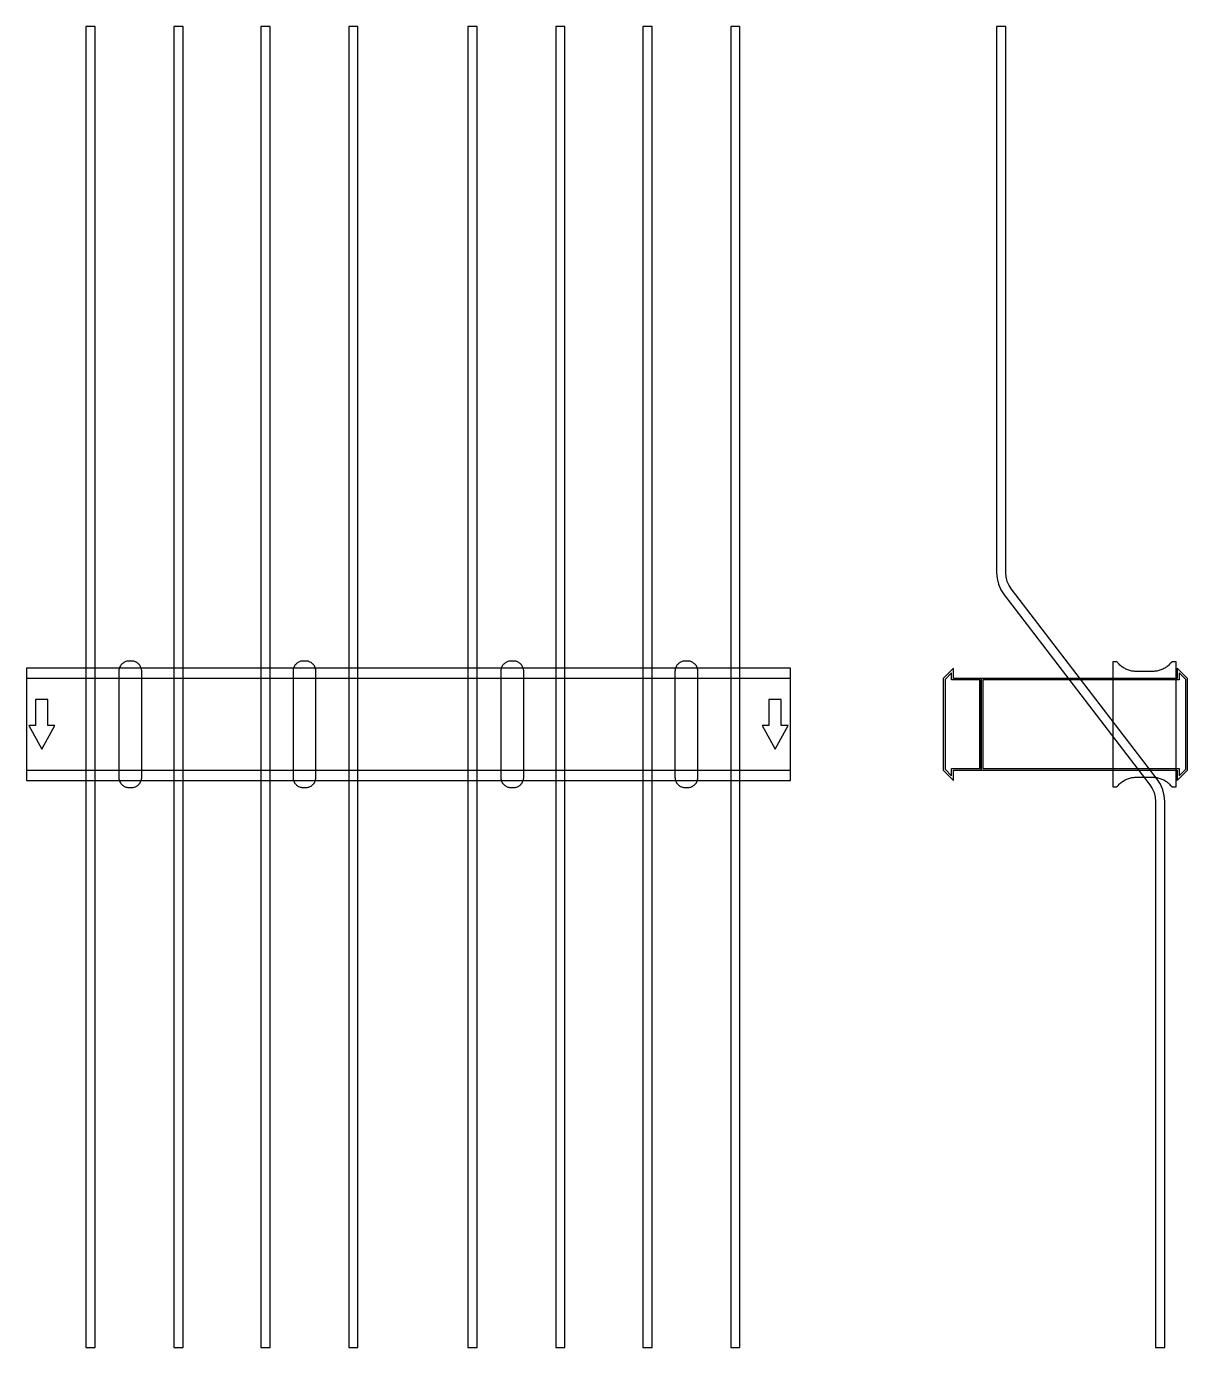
# Model space of a CAD drawing. Extents: x 0 to 1520, y -815 to 913.
import ezdxf

# ---------------------------------------------------------------- set-up
doc = ezdxf.new("R2010")
doc.units = 0
doc.layers.add('Halfen', color=7, linetype='CONTINUOUS')

msp = doc.modelspace()

# ---------------------------------------------------------------- linework, layer by layer
at = {"layer": 'Halfen', "color": 7}
for points in [[(90, -815.455), (90, 913.129), (78, 913.129), (78, -815.455)], [(205, -815.455), (205, 913.129), (193, 913.129), (193, -815.455)], [(319, -815.455), (319, 913.129), (307, 913.129), (307, -815.455)], [(434, -815.455), (434, 913.129), (422, 913.129), (422, -815.455)], [(590, -815.455), (590, 913.129), (578, 913.129), (578, -815.455)], [(705, -815.455), (705, 913.129), (693, 913.129), (693, -815.455)], [(819, -815.455), (819, 913.129), (807, 913.129), (807, -815.455)], [(934, -815.455), (934, 913.129), (922, 913.129), (922, -815.455)], [(1490, -815.455), (1490, -100.956), (1489.359, -93.137), (1487.453, -85.527), (1484.332, -78.329), (1480.081, -71.735), (1289.439, 176.714), (1286.251, 181.659), (1283.911, 187.057), (1282.481, 192.765), (1282, 198.629), (1282, 252.129), (1282, 913.129), (1270, 913.129), (1270, 252.129), (1270, 198.629), (1270.641, 190.81), (1272.547, 183.2), (1275.668, 176.002), (1279.919, 169.409), (1470.561, -79.04), (1473.749, -83.986), (1476.089, -89.384), (1477.519, -95.092), (1478, -100.956), (1478, -815.455)], [(0, -73.5), (1000, -73.5), (1000, 73.5), (0, 73.5)], [(151, -69.3), (151, -56.8), (151, 69.3), (150.958, 70.359), (150.834, 71.412), (150.627, 72.452), (150.339, 73.472), (149.972, 74.466), (149.529, 75.429), (149.011, 76.354), (148.422, 77.235), (147.765, 78.068), (147.046, 78.846), (146.268, 79.565), (145.435, 80.222), (144.554, 80.811), (143.629, 81.329), (142.666, 81.772), (141.672, 82.139), (140.652, 82.427), (139.612, 82.634), (138.559, 82.758), (137.5, 82.8), (134.5, 82.8), (133.441, 82.758), (132.388, 82.634), (131.348, 82.427), (130.328, 82.139), (129.334, 81.772), (128.371, 81.329), (127.446, 80.811), (126.565, 80.222), (125.732, 79.565), (124.954, 78.846), (124.235, 78.068), (123.578, 77.235), (122.989, 76.354), (122.471, 75.429), (122.028, 74.466), (121.661, 73.472), (121.373, 72.452), (121.166, 71.412), (121.042, 70.359), (121, 69.3), (121, -56.8), (121, -69.3), (121.042, -70.359), (121.166, -71.412), (121.373, -72.452), (121.661, -73.472), (122.028, -74.466), (122.471, -75.429), (122.989, -76.354), (123.578, -77.235), (124.235, -78.068), (124.954, -78.846), (125.732, -79.565), (126.565, -80.222), (127.446, -80.811), (128.371, -81.329), (129.334, -81.772), (130.328, -82.139), (131.348, -82.427), (132.388, -82.634), (133.441, -82.758), (134.5, -82.8), (137.5, -82.8), (138.559, -82.758), (139.612, -82.634), (140.652, -82.427), (141.672, -82.139), (142.666, -81.772), (143.629, -81.329), (144.554, -80.811), (145.435, -80.222), (146.268, -79.565), (147.046, -78.846), (147.765, -78.068), (148.422, -77.235), (149.011, -76.354), (149.529, -75.429), (149.972, -74.466), (150.339, -73.472), (150.627, -72.452), (150.834, -71.412), (150.958, -70.359), (151, -69.3)], [(379, -69.3), (379, -56.8), (379, 69.3), (378.958, 70.359), (378.834, 71.412), (378.627, 72.452), (378.339, 73.472), (377.972, 74.466), (377.529, 75.429), (377.011, 76.354), (376.422, 77.235), (375.765, 78.068), (375.046, 78.846), (374.268, 79.565), (373.435, 80.222), (372.554, 80.811), (371.629, 81.329), (370.666, 81.772), (369.672, 82.139), (368.652, 82.427), (367.612, 82.634), (366.559, 82.758), (365.5, 82.8), (362.5, 82.8), (361.441, 82.758), (360.388, 82.634), (359.348, 82.427), (358.328, 82.139), (357.334, 81.772), (356.371, 81.329), (355.446, 80.811), (354.565, 80.222), (353.732, 79.565), (352.954, 78.846), (352.235, 78.068), (351.578, 77.235), (350.989, 76.354), (350.471, 75.429), (350.028, 74.466), (349.661, 73.472), (349.373, 72.452), (349.166, 71.412), (349.042, 70.359), (349, 69.3), (349, -56.8), (349, -69.3), (349.042, -70.359), (349.166, -71.412), (349.373, -72.452), (349.661, -73.472), (350.028, -74.466), (350.471, -75.429), (350.989, -76.354), (351.578, -77.235), (352.235, -78.068), (352.954, -78.846), (353.732, -79.565), (354.565, -80.222), (355.446, -80.811), (356.371, -81.329), (357.334, -81.772), (358.328, -82.139), (359.348, -82.427), (360.388, -82.634), (361.441, -82.758), (362.5, -82.8), (365.5, -82.8), (366.559, -82.758), (367.612, -82.634), (368.652, -82.427), (369.672, -82.139), (370.666, -81.772), (371.629, -81.329), (372.554, -80.811), (373.435, -80.222), (374.268, -79.565), (375.046, -78.846), (375.765, -78.068), (376.422, -77.235), (377.011, -76.354), (377.529, -75.429), (377.972, -74.466), (378.339, -73.472), (378.627, -72.452), (378.834, -71.412), (378.958, -70.359), (379, -69.3)], [(651, -69.3), (651, -56.8), (651, 69.3), (650.958, 70.359), (650.834, 71.412), (650.627, 72.452), (650.339, 73.472), (649.972, 74.466), (649.529, 75.429), (649.011, 76.354), (648.422, 77.235), (647.765, 78.068), (647.046, 78.846), (646.268, 79.565), (645.435, 80.222), (644.554, 80.811), (643.629, 81.329), (642.666, 81.772), (641.672, 82.139), (640.652, 82.427), (639.612, 82.634), (638.559, 82.758), (637.5, 82.8), (634.5, 82.8), (633.441, 82.758), (632.388, 82.634), (631.348, 82.427), (630.328, 82.139), (629.334, 81.772), (628.371, 81.329), (627.446, 80.811), (626.565, 80.222), (625.732, 79.565), (624.954, 78.846), (624.235, 78.068), (623.578, 77.235), (622.989, 76.354), (622.471, 75.429), (622.028, 74.466), (621.661, 73.472), (621.373, 72.452), (621.166, 71.412), (621.042, 70.359), (621, 69.3), (621, -56.8), (621, -69.3), (621.042, -70.359), (621.166, -71.412), (621.373, -72.452), (621.661, -73.472), (622.028, -74.466), (622.471, -75.429), (622.989, -76.354), (623.578, -77.235), (624.235, -78.068), (624.954, -78.846), (625.732, -79.565), (626.565, -80.222), (627.446, -80.811), (628.371, -81.329), (629.334, -81.772), (630.328, -82.139), (631.348, -82.427), (632.388, -82.634), (633.441, -82.758), (634.5, -82.8), (637.5, -82.8), (638.559, -82.758), (639.612, -82.634), (640.652, -82.427), (641.672, -82.139), (642.666, -81.772), (643.629, -81.329), (644.554, -80.811), (645.435, -80.222), (646.268, -79.565), (647.046, -78.846), (647.765, -78.068), (648.422, -77.235), (649.011, -76.354), (649.529, -75.429), (649.972, -74.466), (650.339, -73.472), (650.627, -72.452), (650.834, -71.412), (650.958, -70.359), (651, -69.3)], [(879, -69.3), (879, -56.8), (879, 69.3), (878.958, 70.359), (878.834, 71.412), (878.627, 72.452), (878.339, 73.472), (877.972, 74.466), (877.529, 75.429), (877.011, 76.354), (876.422, 77.235), (875.765, 78.068), (875.046, 78.846), (874.268, 79.565), (873.435, 80.222), (872.554, 80.811), (871.629, 81.329), (870.666, 81.772), (869.672, 82.139), (868.652, 82.427), (867.612, 82.634), (866.559, 82.758), (865.5, 82.8), (862.5, 82.8), (861.441, 82.758), (860.388, 82.634), (859.348, 82.427), (858.328, 82.139), (857.334, 81.772), (856.371, 81.329), (855.446, 80.811), (854.565, 80.222), (853.732, 79.565), (852.954, 78.846), (852.235, 78.068), (851.578, 77.235), (850.989, 76.354), (850.471, 75.429), (850.028, 74.466), (849.661, 73.472), (849.373, 72.452), (849.166, 71.412), (849.042, 70.359), (849, 69.3), (849, -56.8), (849, -69.3), (849.042, -70.359), (849.166, -71.412), (849.373, -72.452), (849.661, -73.472), (850.028, -74.466), (850.471, -75.429), (850.989, -76.354), (851.578, -77.235), (852.235, -78.068), (852.954, -78.846), (853.732, -79.565), (854.565, -80.222), (855.446, -80.811), (856.371, -81.329), (857.334, -81.772), (858.328, -82.139), (859.348, -82.427), (860.388, -82.634), (861.441, -82.758), (862.5, -82.8), (865.5, -82.8), (866.559, -82.758), (867.612, -82.634), (868.652, -82.427), (869.672, -82.139), (870.666, -81.772), (871.629, -81.329), (872.554, -80.811), (873.435, -80.222), (874.268, -79.565), (875.046, -78.846), (875.765, -78.068), (876.422, -77.235), (877.011, -76.354), (877.529, -75.429), (877.972, -74.466), (878.339, -73.472), (878.627, -72.452), (878.834, -71.412), (878.958, -70.359), (879, -69.3)], [(1250, -60), (1250, 60), (1213.5, 60), (1213.5, 73.5), (1200, 60), (1200, -60), (1213.5, -73.5), (1213.5, -60)], [(1520, -60), (1520, 60), (1506.5, 73.5), (1506.5, 60), (1250, 60), (1250, -60), (1506.5, -60), (1506.5, -73.5)], [(1505, -81.8), (1505, 81.8), (1501, 81.8), (1500.846, 81.797), (1500.691, 81.786), (1500.538, 81.769), (1500.385, 81.746), (1500.234, 81.715), (1500.084, 81.678), (1499.936, 81.634), (1499.789, 81.584), (1499.646, 81.527), (1499.505, 81.464), (1499.366, 81.395), (1499.231, 81.32), (1499.1, 81.239), (1498.972, 81.153), (1498.848, 81.06), (1498.728, 80.963), (1498.613, 80.86), (1498.502, 80.752), (1498.397, 80.639), (1498.296, 80.522), (1497.41, 79.491), (1496.479, 78.5), (1495.505, 77.551), (1494.491, 76.646), (1493.437, 75.787), (1492.347, 74.975), (1491.222, 74.211), (1490.064, 73.499), (1488.876, 72.838), (1487.66, 72.23), (1486.418, 71.676), (1485.153, 71.178), (1483.867, 70.736), (1482.563, 70.351), (1481.243, 70.024), (1479.911, 69.756), (1478.567, 69.547), (1477.216, 69.397), (1475.859, 69.307), (1474.5, 69.277), (1452.5, 69.277), (1451.141, 69.307), (1449.784, 69.397), (1448.433, 69.547), (1447.089, 69.756), (1445.757, 70.024), (1444.437, 70.351), (1443.133, 70.736), (1441.847, 71.178), (1440.582, 71.676), (1439.34, 72.23), (1438.124, 72.838), (1436.936, 73.499), (1435.778, 74.211), (1434.653, 74.975), (1433.563, 75.787), (1432.509, 76.646), (1431.495, 77.551), (1430.521, 78.5), (1429.59, 79.491), (1428.704, 80.522), (1428.603, 80.639), (1428.498, 80.752), (1428.387, 80.86), (1428.272, 80.963), (1428.152, 81.06), (1428.028, 81.153), (1427.9, 81.239), (1427.769, 81.32), (1427.634, 81.395), (1427.495, 81.464), (1427.354, 81.527), (1427.211, 81.584), (1427.064, 81.634), (1426.916, 81.678), (1426.766, 81.715), (1426.615, 81.746), (1426.462, 81.769), (1426.309, 81.786), (1426.154, 81.797), (1426, 81.8), (1422, 81.8), (1422, -81.8), (1426, -81.8), (1426.154, -81.797), (1426.309, -81.786), (1426.462, -81.769), (1426.615, -81.746), (1426.766, -81.715), (1426.916, -81.678), (1427.064, -81.634), (1427.211, -81.584), (1427.354, -81.527), (1427.495, -81.464), (1427.634, -81.395), (1427.769, -81.32), (1427.9, -81.239), (1428.028, -81.153), (1428.152, -81.06), (1428.272, -80.963), (1428.387, -80.86), (1428.498, -80.752), (1428.603, -80.639), (1428.704, -80.522), (1429.59, -79.491), (1430.521, -78.5), (1431.495, -77.551), (1432.509, -76.646), (1433.563, -75.787), (1434.653, -74.975), (1435.778, -74.211), (1436.936, -73.499), (1438.124, -72.838), (1439.34, -72.23), (1440.582, -71.676), (1441.847, -71.178), (1443.133, -70.736), (1444.437, -70.351), (1445.757, -70.024), (1447.089, -69.756), (1448.433, -69.547), (1449.784, -69.397), (1451.141, -69.307), (1452.5, -69.277), (1474.5, -69.277), (1475.859, -69.307), (1477.216, -69.397), (1478.567, -69.547), (1479.911, -69.756), (1481.243, -70.024), (1482.563, -70.351), (1483.867, -70.736), (1485.153, -71.178), (1486.418, -71.676), (1487.66, -72.23), (1488.876, -72.838), (1490.064, -73.499), (1491.222, -74.211), (1492.347, -74.975), (1493.437, -75.787), (1494.491, -76.646), (1495.505, -77.551), (1496.479, -78.5), (1497.41, -79.491), (1498.296, -80.522), (1498.397, -80.639), (1498.502, -80.752), (1498.613, -80.86), (1498.728, -80.963), (1498.848, -81.06), (1498.972, -81.153), (1499.1, -81.239), (1499.231, -81.32), (1499.366, -81.395), (1499.505, -81.464), (1499.646, -81.527), (1499.789, -81.584), (1499.936, -81.634), (1500.084, -81.678), (1500.234, -81.715), (1500.385, -81.746), (1500.538, -81.769), (1500.691, -81.786), (1500.846, -81.797), (1501, -81.8)], [(0, -60), (1000, -60), (1000, 60), (0, 60)], [(1248, -58), (1248, 58), (1211, 58), (1211, 67.25), (1202.5, 58.75), (1202.5, -58.75), (1211, -67.25), (1211, -58)], [(1517.5, -58.75), (1517.5, 58.75), (1509, 67.25), (1509, 58), (1252, 58), (1252, -58), (1509, -58), (1509, -67.25)], [(20, -32.5), (37, -1.5), (28, -1.5), (28, 32.5), (12, 32.5), (12, -1.5), (3, -1.5)], [(980, -32.5), (997, -1.5), (988, -1.5), (988, 32.5), (972, 32.5), (972, -1.5), (963, -1.5)]]:
    msp.add_lwpolyline(points, close=True, dxfattribs=at)

doc.saveas('drawing.dxf')
